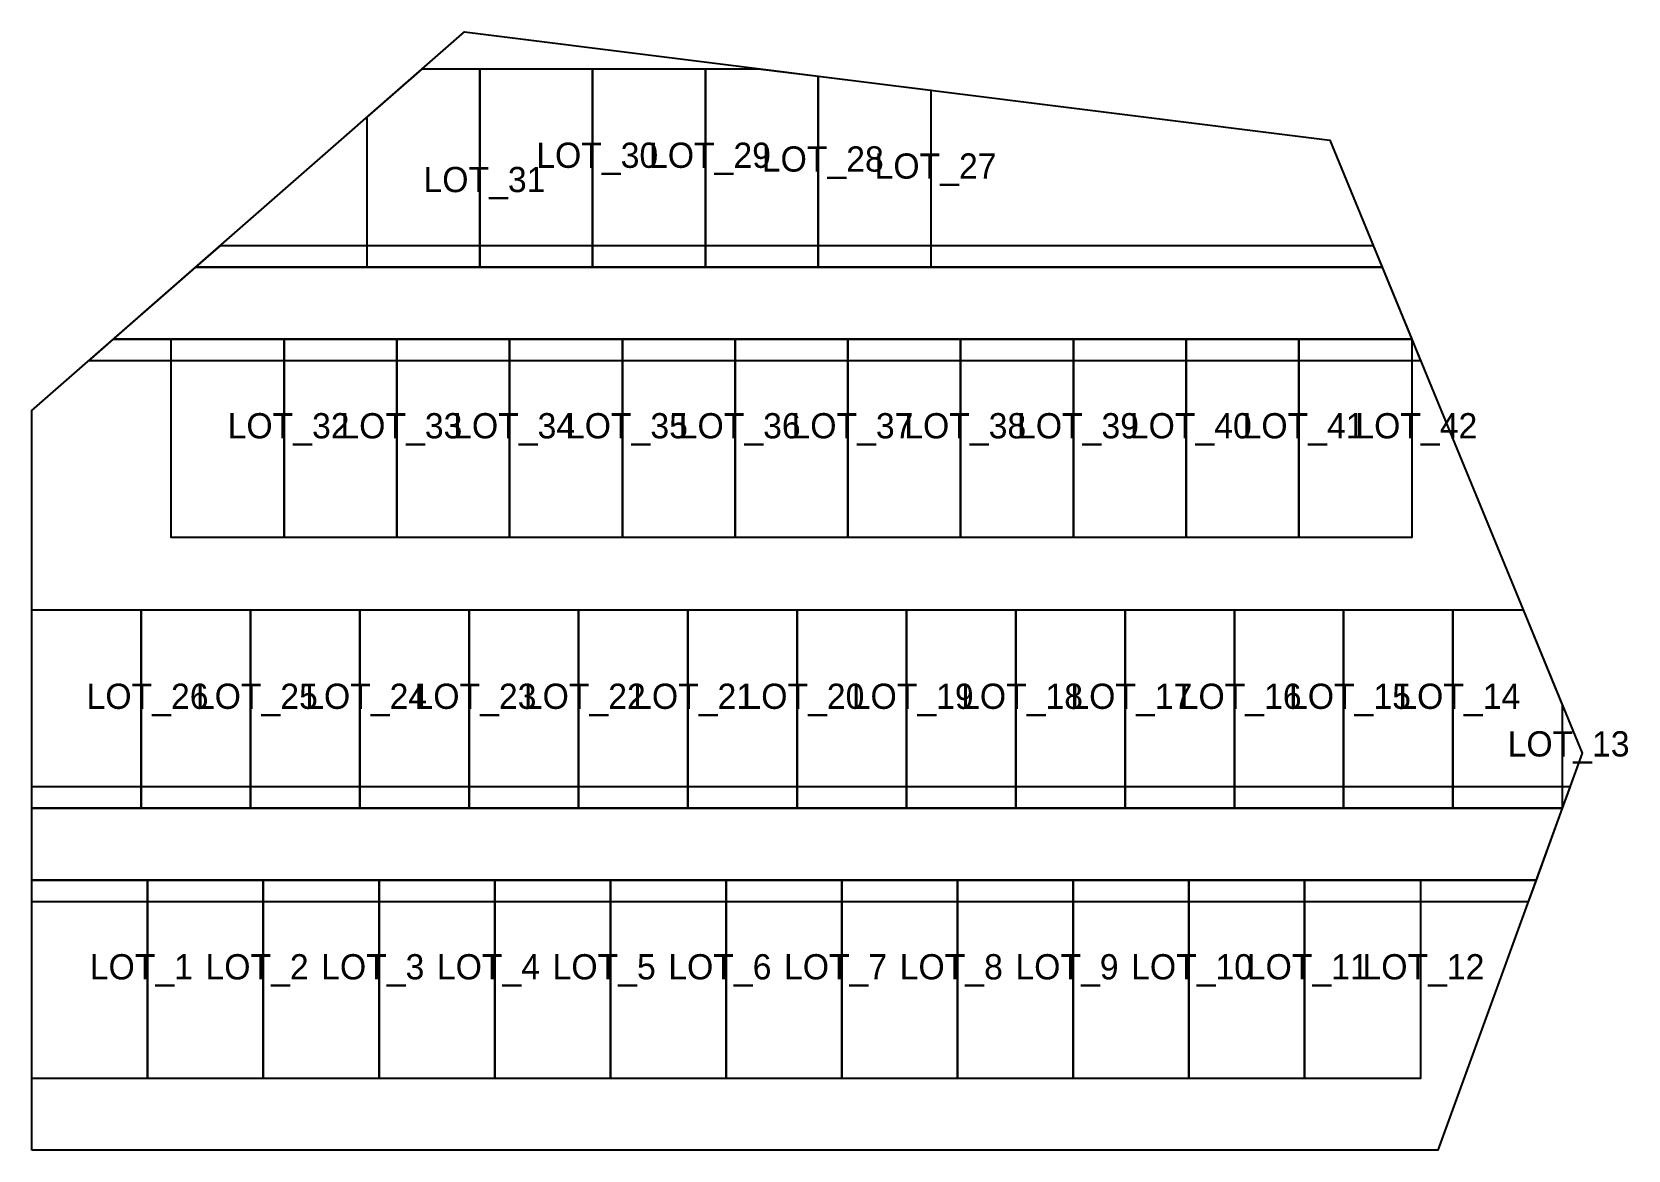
# Model space of a CAD drawing. Header units: metres. Extents: x 0 to 885, y 0 to 620.
import ezdxf

# ---------------------------------------------------------------- set-up
doc = ezdxf.new("R2010")
doc.units = ezdxf.units.M
for name, color, linetype in [('EASEMENTS', 5, 'Continuous'), ('LOT_LABELS', 2, 'Continuous'), ('LOT_LINES', 3, 'Continuous'), ('OPT_ROAD', 6, 'Continuous'), ('PARCEL', 7, 'Continuous')]:
    doc.layers.add(name, color=color, linetype=linetype)

msp = doc.modelspace()

# ---------------------------------------------------------------- linework, layer by layer
at = {"layer": 'EASEMENTS'}
for points in [[(744.04, 501.63), (748.98, 489.63), (91, 489.63), (104.72, 501.63)], [(765.45, 449.63), (770.39, 437.63), (31.58, 437.63), (45.29, 449.63)], [(853.32, 201.63), (848.96, 189.63), (0, 189.63), (0, 201.63)], [(834.41, 149.63), (830.05, 137.63), (0, 137.63), (0, 149.63)]]:
    msp.add_lwpolyline(points, close=True, dxfattribs=at)
at = {"layer": 'LOT_LINES'}
for points in [[(185.94, 489.63), (185.94, 572.7), (216.72, 599.63), (248.5, 599.63), (248.5, 489.63)], [(248.5, 489.63), (248.5, 599.63), (311.06, 599.63), (311.06, 489.63)], [(311.06, 489.63), (311.06, 599.63), (373.62, 599.63), (373.62, 489.63)], [(373.62, 489.63), (373.62, 599.63), (402.97, 599.63), (436.18, 595.48), (436.18, 489.63)], [(436.18, 489.63), (436.18, 595.48), (498.74, 587.66), (498.74, 489.63)], [(139.85, 449.63), (139.85, 339.63), (77.29, 339.63), (77.29, 449.63)], [(202.41, 449.63), (202.41, 339.63), (139.85, 339.63), (139.85, 449.63)], [(264.97, 449.63), (264.97, 339.63), (202.41, 339.63), (202.41, 449.63)], [(327.53, 449.63), (327.53, 339.63), (264.97, 339.63), (264.97, 449.63)], [(390.09, 449.63), (390.09, 339.63), (327.53, 339.63), (327.53, 449.63)], [(452.65, 449.63), (452.65, 339.63), (390.09, 339.63), (390.09, 449.63)], [(515.21, 449.63), (515.21, 339.63), (452.65, 339.63), (452.65, 449.63)], [(577.77, 449.63), (577.77, 339.63), (515.21, 339.63), (515.21, 449.63)], [(640.33, 449.63), (640.33, 339.63), (577.77, 339.63), (577.77, 449.63)], [(702.89, 449.63), (702.89, 339.63), (640.33, 339.63), (640.33, 449.63)], [(765.45, 449.63), (765.45, 339.63), (702.89, 339.63), (702.89, 449.63)], [(0, 189.63), (0, 299.63), (60.64, 299.63), (60.64, 189.63)], [(60.64, 189.63), (60.64, 299.63), (121.28, 299.63), (121.28, 189.63)], [(121.28, 189.63), (121.28, 299.63), (181.92, 299.63), (181.92, 189.63)], [(181.92, 189.63), (181.92, 299.63), (242.56, 299.63), (242.56, 189.63)], [(242.56, 189.63), (242.56, 299.63), (303.2, 299.63), (303.2, 189.63)], [(303.2, 189.63), (303.2, 299.63), (363.84, 299.63), (363.84, 189.63)], [(363.84, 189.63), (363.84, 299.63), (424.48, 299.63), (424.48, 189.63)], [(424.48, 189.63), (424.48, 299.63), (485.12, 299.63), (485.12, 189.63)], [(485.12, 189.63), (485.12, 299.63), (545.76, 299.63), (545.76, 189.63)], [(545.76, 189.63), (545.76, 299.63), (606.4, 299.63), (606.4, 189.63)], [(606.4, 189.63), (606.4, 299.63), (667.04, 299.63), (667.04, 189.63)], [(667.04, 189.63), (667.04, 299.63), (727.68, 299.63), (727.68, 189.63)], [(727.68, 189.63), (727.68, 299.63), (788.32, 299.63), (788.32, 189.63)], [(788.32, 189.63), (788.32, 299.63), (827.21, 299.63), (848.96, 246.82), (848.96, 189.63)], [(64.19, 149.63), (64.19, 39.63), (0, 39.63), (0, 149.63)], [(128.37, 149.63), (128.37, 39.63), (64.19, 39.63), (64.19, 149.63)], [(192.56, 149.63), (192.56, 39.63), (128.37, 39.63), (128.37, 149.63)], [(256.74, 149.63), (256.74, 39.63), (192.56, 39.63), (192.56, 149.63)], [(320.93, 149.63), (320.93, 39.63), (256.74, 39.63), (256.74, 149.63)], [(385.11, 149.63), (385.11, 39.63), (320.93, 39.63), (320.93, 149.63)], [(449.3, 149.63), (449.3, 39.63), (385.11, 39.63), (385.11, 149.63)], [(513.48, 149.63), (513.48, 39.63), (449.3, 39.63), (449.3, 149.63)], [(577.67, 149.63), (577.67, 39.63), (513.48, 39.63), (513.48, 149.63)], [(641.85, 149.63), (641.85, 39.63), (577.67, 39.63), (577.67, 149.63)], [(706.04, 149.63), (706.04, 39.63), (641.85, 39.63), (641.85, 149.63)], [(770.23, 149.63), (770.23, 39.63), (706.04, 39.63), (706.04, 149.63)]]:
    msp.add_lwpolyline(points, close=True, dxfattribs=at)
at = {"layer": 'OPT_ROAD'}
for points in [[(45.29, 449.63), (91, 489.63), (748.98, 489.63), (765.45, 449.63)], [(0, 149.63), (0, 189.63), (848.96, 189.63), (834.41, 149.63)]]:
    msp.add_lwpolyline(points, close=True, dxfattribs=at)
at = {"layer": 'PARCEL'}
msp.add_lwpolyline([(0, 0), (0, 410), (240, 620), (720, 560), (860, 220), (780, 0)], close=True, dxfattribs=at)

# ---------------------------------------------------------------- texts
at = {"layer": 'LOT_LABELS'}
for s, p in [('LOT_30', (279.78, 544.63)), ('LOT_29', (342.34, 544.63)), ('LOT_28', (404.9, 542.55)), ('LOT_27', (467.46, 538.64)), ('LOT_31', (217.22, 531.16)), ('LOT_32', (108.57, 394.63)), ('LOT_33', (171.13, 394.63)), ('LOT_34', (233.69, 394.63)), ('LOT_35', (296.25, 394.63)), ('LOT_36', (358.81, 394.63)), ('LOT_37', (421.37, 394.63)), ('LOT_38', (483.93, 394.63)), ('LOT_39', (546.49, 394.63)), ('LOT_40', (609.05, 394.63)), ('LOT_41', (671.61, 394.63)), ('LOT_42', (734.17, 394.63)), ('LOT_26', (30.32, 244.63)), ('LOT_25', (90.96, 244.63)), ('LOT_24', (151.6, 244.63)), ('LOT_23', (212.24, 244.63)), ('LOT_22', (272.88, 244.63)), ('LOT_21', (333.52, 244.63)), ('LOT_20', (394.16, 244.63)), ('LOT_19', (454.8, 244.63)), ('LOT_18', (515.44, 244.63)), ('LOT_17', (576.08, 244.63)), ('LOT_16', (636.72, 244.63)), ('LOT_15', (697.36, 244.63)), ('LOT_14', (758, 244.63)), ('LOT_13', (818.64, 218.23)), ('LOT_1', (32.09, 94.63)), ('LOT_2', (96.28, 94.63)), ('LOT_3', (160.46, 94.63)), ('LOT_4', (224.65, 94.63)), ('LOT_5', (288.83, 94.63)), ('LOT_6', (353.02, 94.63)), ('LOT_7', (417.21, 94.63)), ('LOT_8', (481.39, 94.63)), ('LOT_9', (545.58, 94.63)), ('LOT_10', (609.76, 94.63)), ('LOT_11', (673.95, 94.63)), ('LOT_12', (738.13, 94.63))]:
    msp.add_text(s, height=14, dxfattribs=at).set_placement(p)

doc.saveas('drawing.dxf')
